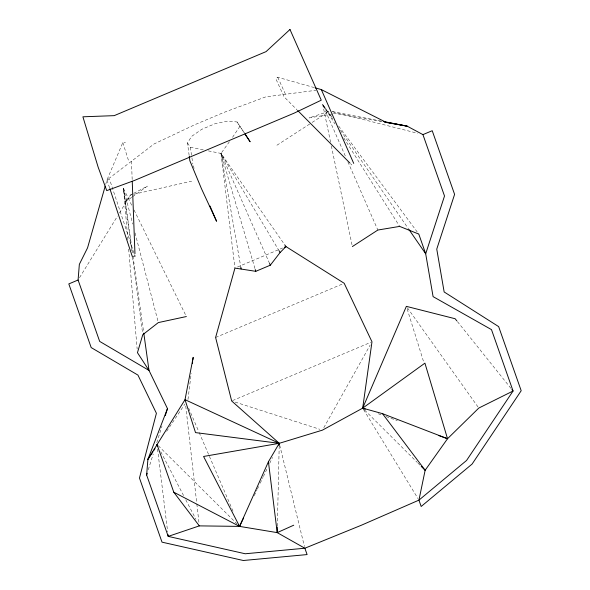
<?xml version="1.0" encoding="UTF-8"?>
<svg xmlns="http://www.w3.org/2000/svg" width="590" height="590" viewBox="0 0 590 590"><rect width="100%" height="100%" fill="white"/><g stroke="black" fill="none" stroke-linecap="round" stroke-linejoin="round"><path stroke-width="0.44" stroke-dasharray="2.95 2.21" d="M277.359 526.184L279.195 446.084M187.974 399.489L191.182 373.485M105.706 184.375L106.967 179.972L122.801 142.588L125.471 142.256M148.282 469.773L153.216 454.042M156.785 442.684L161.992 426.083M254.246 495.659L257.026 489.84M257.424 489.014L258.619 486.521M260.205 483.195L262.985 477.384M263.383 476.55L267.749 467.413M269.733 463.261L272.514 457.442M323.792 427.728L370.181 345.025M79.532 277.669L117.528 216.08M119.453 212.96L130.515 195.025L132.934 193.756M189.147 155.435L187.472 142.913L191.669 136.342L201.765 129.313L215.062 123.708L227.991 121.031L237.099 121.997L244.43 133.075M237.099 121.997L239.931 126.349L232.054 138.045M166.668 431.312L184.928 404.032M229.414 141.703L220.992 153.422L234.945 268.089M314.367 87.615L277.743 77.268L275.869 78.854L284.056 96.797L296.969 109.792M109.563 187.819L106.967 179.972L154.093 143.945L194.899 124.66L223.994 112.395L265.788 96.863L315.879 90.307M131.695 197.34L124.955 202.149L130.515 195.025L191.654 181.182M132.448 196.802L147.426 186.101L133.738 193.328M276.917 145.236L311.358 122.934M312.125 122.44L328.962 111.54M237.453 267.034L282.617 247.992M215.608 337.48L342.488 283.989M232.512 400.61L371.132 342.171M328.866 111.333L309.108 117.941L332.531 113.959M333.431 113.804L335.231 113.501L382.88 121.872M106.967 179.972L109.644 179.633L134.188 253.781M133.274 256.62L135.058 256.399L134.985 254.57M332.428 111.569L381.044 121.053M187.472 142.913L190.312 147.264L203.845 149.985M208.358 150.885L220.992 153.422L284.918 245.079M332.391 111.716L417.609 133.274M235.159 402.092L319.817 429.291M378.271 413.767L381.737 415.013M386.067 416.57L397.321 420.626M158.29 445.716L236.959 523.809M364.642 410.094L417.329 462.494M417.986 463.143L419.933 465.082M350.563 163.703L351.854 165.001M457.427 321.594L511.346 388.862M330.606 142.315L322.723 104.578L332.059 117.159M338.645 126.039L418.789 234.075M407.432 307.855L478.254 407.314M345.29 155.944L322.723 104.578L332.657 118.966M340.496 130.331L408.442 228.787M239.931 126.349L244.304 132.957M322.723 104.578L334.973 123.981M343.793 137.942L399.659 226.405M363.654 409.726L417.978 498.557M279.173 250.934L220.992 153.422L240.823 267.137M160.797 451.756L183.66 495.74M185.776 499.819L195.939 519.362M127.875 239.909L123.516 188.564L132.027 205.903M134.055 210.033L186.366 316.542M277.743 77.268L285.921 95.219M269.578 263.516L220.992 153.422L255.264 269.564M347.879 161.837L377.843 230.041M188.66 408.118L198.837 431.777M199.199 432.618L233.375 512.032M193.122 165.797L194.162 168.305M134.476 254.659L135.058 256.399M122.801 142.588L128.812 161.453M407.181 308.983L423.812 362.452M131.703 250.676L123.516 188.564L132.735 224.067M135.044 232.939L158.327 322.582M279.697 445.103L304.425 546.451M331.359 145.914L352.001 244.754M190.312 147.264L191.787 156.977M191.92 157.855L192.856 164.035M123.516 188.564L132.816 254.946M132.949 255.854L143.65 332.236M132.543 257.063L142.662 333.785M157.545 448.983L167.663 531.841M185.747 406.075L196.736 503.019M196.839 503.934L199.014 523.138M128.657 249.076L137.146 349.015M131.489 161.122L132.204 180.356"/><path stroke-width="0.89" d="M105.204 186.138L87.556 247.852L79.348 264.342L78.087 280.007L68.809 283.923L91.184 347.576L137.942 375.093L156.409 413.273L139.469 478.033L162.014 542.158L243.331 560.5L307.095 554.578L304.86 548.228L277.212 532.623L277.337 527.099M279.218 445.162L279.262 443.319L231.664 400.971L215.608 337.48L234.945 268.089L255.787 271.326L270.316 265.198L280.11 252.513L285.966 246.583L344.184 283.274L371.98 341.817L362.688 408.147L363.993 409.445M352.378 246.554L377.843 230.041L399.659 226.405L418.789 234.075L425.685 253.781L433.09 296.623L491.485 329.626L513.064 391.008L466.572 460.451L418.937 500.136L361.301 525.262L304.86 548.228L245.226 553.767L168.216 536.391L146.637 475.009L147.898 459.345L167.472 408.604L149.005 370.424L137.455 352.68L142.78 334.7L158.327 322.582L186.366 316.542M192.406 363.624L192.628 361.825M192.849 360.033L193.181 357.341L185.024 399.673L147.898 459.345L152.972 451.77M146.637 475.009L147.19 473.261M165.281 415.596L167.472 408.604M293.746 525.196L277.212 532.623L239.562 526.391L203.572 456.461L279.262 443.319L322.435 430.14L362.688 408.147L406.363 306.358L455.133 318.733L456.852 320.879M167.995 534.577L168.216 536.391L199.324 525.882L239.562 526.391L268.428 461.756L279.262 443.319L185.024 399.673L195.519 432.61L279.262 443.319L278.465 444.985M157.213 446.247L156.992 444.425L173.792 492.215L239.562 526.391L243.53 518.086M153.983 450.251L155 448.739M511.914 389.577L513.064 391.008L478.792 408.059L447.53 438.717L425.139 470.26L418.937 500.136L421.172 506.486L472.103 464.05L521.191 390.727L498.653 326.609L444.152 291.962L436.755 249.113L454.595 194.368L432.219 130.715L422.934 134.623L407.152 126.142L383.743 121.577M365.284 409.084L362.688 408.147L424.918 363.145L447.53 438.717L438.872 435.597M284.292 247.284L285.966 246.583L284.918 245.079M384.673 122.189L407.152 126.142L385.698 122.152L321.344 89.592L315.244 87.866M362.688 408.147L382.504 413.656L447.53 438.717M238.257 525.1L239.562 526.391M421.238 466.38L425.139 470.26L382.504 413.656M297.611 110.441L349.914 163.054M173.792 492.215L199.324 525.882M408.966 229.547L425.685 253.781L444.513 196.005L422.934 134.623M244.916 133.812L250.131 141.77L245.27 134.424M279.173 250.934L280.11 252.513M269.578 263.516L270.316 265.198M321.344 89.592L353.727 163.415M210.003 206.043L216.552 221.25L201.389 188.52L189.869 160.797L189.272 156.328M78.087 280.007L99.666 341.389L149.005 370.424L143.783 333.144M109.858 188.689L132.381 256.731M255.264 269.564L255.787 271.326M240.823 267.137L241.133 268.944M268.428 461.756L277.212 532.623M132.241 181.278L134.955 253.648M289.985 29.5L266.046 51.632L114.209 115.647L82.902 116.805L98.117 167.066L106.731 190.629L134.822 180.311L294.108 113.162L321.262 100.182L289.985 29.5"/></g></svg>
